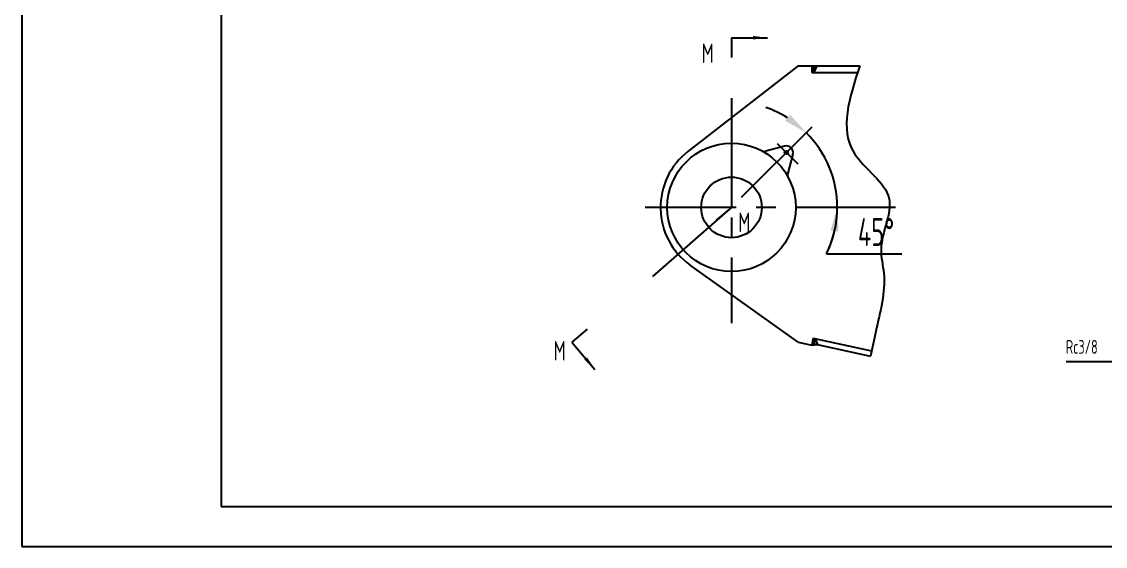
# Model space of a CAD drawing. Header units: millimetres. Extents: x -44903 to -2851, y -697 to 17820.
# Drawn here: x -44903 to -36750, y 0 to 3950 of the extents above; entities that cross this region are included whole.
import ezdxf
from ezdxf.enums import TextEntityAlignment as Align

# ---------------------------------------------------------------- set-up
doc = ezdxf.new("R2010")
doc.units = ezdxf.units.MM
doc.header["$LTSCALE"] = 600
doc.linetypes.add('F', pattern=[0.75, 0.5, -0.25])
doc.linetypes.add('G', pattern=[2, 1.25, -0.25, 0.25, -0.25])
for name, color, linetype in [('01', 7, 'Continuous'), ('02', 1, 'Continuous'), ('04', 2, 'F'), ('05', 142, 'G'), ('08', 1, 'Continuous'), ('11', 3, 'Continuous')]:
    doc.layers.add(name, color=color, linetype=linetype)
doc.styles.get("Standard").update_dxf_attribs({"font": 'isocp', "width": 0.707, "bigfont": 'intecad.shx'})
doc.dimstyles.new('INTE', dxfattribs={"dimscale": 60, "dimtxt": 3.5, "dimasz": 3, "dimexe": 3, "dimexo": 0, "dimgap": 1, "dimtad": 1, "dimdec": 3, "dimdsep": 46, "dimtxsty": 'Standard', "dimcen": 0, "dimclrd": 1, "dimclre": 1, "dimclrt": 3, "dimaunit": 1, "dimadec": 0, "dimazin": 0, "dimtfac": 1, "dimtdec": 3, "dimtmove": 0, "dimatfit": 0, "dimfxl": 1, "dimarcsym": 0})
doc.dimstyles.new('INTE$2', dxfattribs={"dimscale": 60, "dimtxt": 3.5, "dimasz": 3, "dimexe": 3, "dimexo": 0, "dimgap": 1, "dimtad": 1, "dimtih": 1, "dimtoh": 1, "dimdec": 3, "dimdsep": 46, "dimtxsty": 'Standard', "dimcen": 0, "dimclrd": 1, "dimclre": 1, "dimclrt": 3, "dimaunit": 1, "dimadec": 0, "dimazin": 0, "dimtfac": 1, "dimtdec": 3, "dimtmove": 0, "dimatfit": 0, "dimfxl": 1, "dimarcsym": 0})

# ---------------------------------------------------------------- blocks, each defined once
blk = doc.blocks.new('*D109')
at = {"layer": '08', "color": 1, "lineweight": -2}
blk.add_line((-38848.4, 2200.9), (-38281.1, 2200.9), dxfattribs=at)
for start, end in [(57.98917, 70.97833), (0, 45), (333.85091, 0), (334.02167, 347.01083)]:
    blk.add_arc((-39562.6, 2551.5), 795.7, start, end, dxfattribs=at)
at = {"layer": '08', "color": 1}
for points in [[(-39122.2, 3249.7), (-39159.5, 3202.8), (-39000, 3114.2)], [(-38817.1, 2376.1), (-38757.5, 2369.3), (-38767, 2551.5)]]:
    blk.add_solid(points, dxfattribs=at)
at = {"layer": 'DEFPOINTS', "color": 0}
for p in [(-38958.9, 3155.3), (-38873.6, 2949.4), (-40212.8, 2551.5), (-39562.6, 2551.5), (-38328, 2551.5)]:
    blk.add_point(p, dxfattribs=at)
at = {"layer": '08', "color": 3, "insert": (-38474.8, 2365.9), "char_height": 210, "attachment_point": 5}
blk.add_mtext('45°', dxfattribs=at)
blk = doc.blocks.new('*U215')
at = {"layer": '01'}
for points in [[(25, 292), (25, 5)], [(25, 5), (415, 5)]]:
    blk.add_lwpolyline(points, dxfattribs=at)
at = {"layer": '02'}
for points in [[(0, 297), (0, 0)], [(0, 0), (420, 0)]]:
    blk.add_lwpolyline(points, dxfattribs=at)

msp = doc.modelspace()

# ---------------------------------------------------------------- hatches: boundary and pattern name
at = {"layer": '01'}
for points in [[(-38940.6429, 3617.5315), (-38958.6429, 3617.5315), (-38958.6429, 3567.5315), (-38940.6429, 3567.5315)], [(-38916.1281, 1518.4454), (-38940.6429, 1523.7738), (-38958.6429, 1515.5315)]]:
    msp.add_hatch(color=256, dxfattribs=at).paths.add_polyline_path(points)
at = {"layer": '01', "linetype": 'Continuous'}
msp.add_hatch(color=7, dxfattribs=at).paths.add_polyline_path([(-38917.2612, 3617.5315), (-38940.6429, 3617.5315), (-38940.6429, 3567.5315)])
at = {"layer": '01'}
h = msp.add_hatch(color=256, dxfattribs=at)
h.paths.add_polyline_path([(-38916.1281, 1518.4454), (-38958.6429, 1515.5315), (-38947.7052, 1566.2428), (-38932.1438, 1562.8605), (-38932.1452, 1562.8539)])
h.paths.add_polyline_path([(-38940.6429, 1523.7738), (-38916.1281, 1518.4454), (-38932.1452, 1562.8539)])

# ---------------------------------------------------------------- linework, layer by layer
for p, q in [((-39162.6335, 3012.7782), (-39303.7478, 2974.9667)), ((-39101.3962, 2951.5409), (-39139.2077, 2810.4266))]:
    msp.add_line(p, q)
for centre, radius in [((-39562.6429, 2551.5315), 483), ((-39149.6925, 2964.4819), 13)]:
    msp.add_circle(centre, radius)
for centre, start, end in [((-39316.6888, 3023.263), 242.46310164, 285), ((-39149.6925, 2964.4819), 345, 105), ((-39090.9114, 2797.4856), 165, 207.53689836)]:
    msp.add_arc(centre, 50, start, end)
for p, q in [((-39562.6429, 3828.7019), (-39562.6429, 3678.7019)), ((-39060.6429, 3617.5315), (-39890.1867, 2973.2792)), ((-39060.6429, 3617.5315), (-38597.2054, 3617.5315)), ((-38958.6429, 3617.5315), (-38958.6429, 3567.5315)), ((-39562.6429, 2701.5315), (-39562.6429, 2551.5315)), ((-39562.6429, 2551.5315), (-39677.2684, 2454.7793)), ((-39060.6429, 1537.5315), (-39872.7384, 2116.7939)), ((-40649.3367, 1634.2837), (-40763.9622, 1537.5315)), ((-38947.7063, 1566.2376), (-38958.6429, 1515.5315)), ((-38947.7052, 1566.2428), (-38509.2641, 1470.945)), ((-38940.6429, 1523.7738), (-38932.1452, 1562.8539)), ((-38932.1452, 1562.8539), (-38916.1281, 1518.4454)), ((-39060.6429, 1537.5315), (-38958.6429, 1515.5315)), ((-38958.6429, 1515.5315), (-38940.6429, 1523.7738)), ((-38958.6429, 1515.5315), (-38916.1281, 1518.4454)), ((-38940.6429, 1523.7738), (-38517.5089, 1431.8031))]:
    msp.add_line(p, q, dxfattribs=at)
at = {"layer": '01', "color": 7, "linetype": 'Continuous'}
for p, q in [((-38940.6429, 3567.5315), (-38917.2612, 3617.5315)), ((-38940.6429, 3617.5315), (-38940.6429, 3567.5315)), ((-38958.6429, 3567.5315), (-38613.5864, 3567.5315))]:
    msp.add_line(p, q, dxfattribs=at)
at = {"layer": '01'}
msp.add_circle((-39562.6429, 2551.5315), 228, dxfattribs=at)
msp.add_arc((-39562.6429, 2551.5315), 534, 127.83414814, 234.49998553, dxfattribs=at)
at = {"layer": '02'}
for p, q in [((-39562.6429, 3828.7019), (-39292.6429, 3828.7019)), ((-40763.9622, 1537.5315), (-40589.8083, 1331.2056))]:
    msp.add_line(p, q, dxfattribs=at)
for points in [[(-39292.6429, 3828.7019, 0, 27, 0), (-39400.6429, 3828.7019, 0, 0, 0)], [(-40589.8083, 1331.2056, 0, 27, 0), (-40659.4699, 1413.7359, 0, 0, 0)]]:
    msp.add_lwpolyline(points, format="xyseb", dxfattribs=at)
msp.add_spline([(-38597.2054, 3617.5315), (-38637.2054, 2957.2293), (-38377.2054, 2617.2293), (-38437.2054, 2237.2293), (-38417.2054, 2057.2293), (-38477.2054, 1617.2293), (-38517.5089, 1431.8031)], degree=3, dxfattribs=at)
at = {"layer": '05'}
for p, q in [((-39562.6429, 3374.8), (-39562.6429, 1679.1651)), ((-38958.8973, 3155.2771), (-39562.6429, 2551.5315)), ((-39218.6496, 3033.4389), (-39064.4366, 2879.2259)), ((-38327.9515, 2551.5315), (-40212.8101, 2551.5315))]:
    msp.add_line(p, q, dxfattribs=at)
at = {"layer": '05', "color": 142, "linetype": 'G'}
msp.add_line((-40154.225, 2030.6459), (-39562.6429, 2551.5315), dxfattribs=at)

# ---------------------------------------------------------------- block references
at = {"layer": '04', "xscale": 60, "yscale": 60, "zscale": 60}
msp.add_blockref('*U215', (-44903.3791, 0), dxfattribs=at)

# ---------------------------------------------------------------- texts
at = {"layer": '01', "color": 3, "insert": (-36807.0365, 1448.9825), "char_height": 105, "attachment_point": 9}
msp.add_mtext('Rc3/8', dxfattribs=at)
at = {"layer": '11', "width": 0.707}
for p in [(-39786.908, 3594.3602), (-39511.7835, 2321.4579), (-40900.8074, 1354.4862)]:
    msp.add_text('M', height=147, dxfattribs=at).set_placement(p, align=Align.BOTTOM_LEFT)

# ---------------------------------------------------------------- dimensions: what is measured, and where the dimension line sits
at = {"layer": '08'}
dim = msp.add_angular_dim_2l(base=(-38873.5545, 2949.3769), line1=((-38327.9515, 2551.5315), (-40212.8101, 2551.5315)), line2=((-38958.8973, 3155.2771), (-39562.6429, 2551.5315)), dimstyle='INTE$2', dxfattribs=at)
dim.commit()
dim.dimension.update_dxf_attribs({"geometry": '*D109', "text_midpoint": (-38474.7679, 2365.8639)})

# ---------------------------------------------------------------- leaders
at = {"layer": '01', "annotation_type": 0, "has_hookline": 1, "hookline_direction": 1, "text_width": 237.552}
msp.add_leader([(-35739.9335, 2017.5315), (-36567.0365, 1388.9825), (-36747.0365, 1388.9825)], dimstyle='INTE', dxfattribs=at)

doc.saveas('drawing.dxf')
